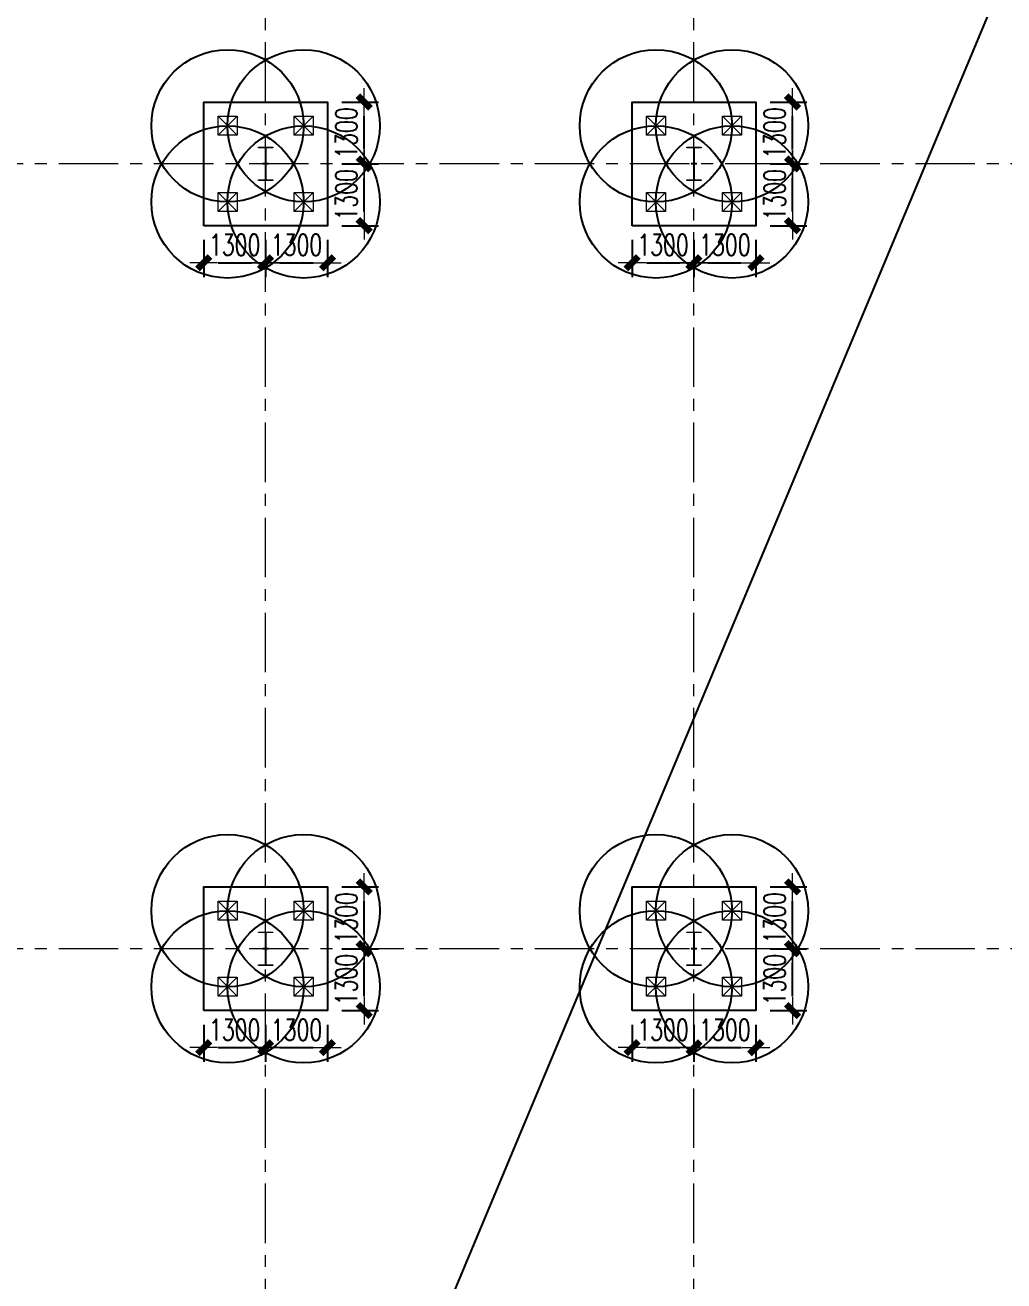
# Model space of a CAD drawing. Extents: x -1201378 to 2367219, y -619313 to 244905.
# Drawn here: x -178811 to -158247, y -21581 to 4818 of the extents above; entities that cross this region are included whole.
import ezdxf

# ---------------------------------------------------------------- set-up
doc = ezdxf.new("R2010")
doc.units = 0
doc.header["$LTSCALE"] = 1000
doc.linetypes.add('CENTER', pattern=[2, 1.25, -0.25, 0.25, -0.25])
doc.layers.get('0').update_dxf_attribs({"linetype": 'CONTINUOUS'})
doc.layers.get('Defpoints').update_dxf_attribs({"linetype": 'CONTINUOUS'})
for name, color, linetype, lineweight in [('S-axis', 111, 'CONTINUOUS', 0), ('S-col', 2, 'CONTINUOUS', 0), ('S-dim', 81, 'CONTINUOUS', 0), ('S-dote', 5, 'CENTER', 0), ('S-zhuang', 1, 'CONTINUOUS', 0)]:
    doc.layers.add(name, color=color, linetype=linetype, lineweight=lineweight)
doc.layers.add('S-DOTE1', color=140, linetype='CENTER')
doc.layers.add('S-HATCH1-W', color=252, linetype='CONTINUOUS')
doc.styles.add('SS1', font='tj-romans1.shx', dxfattribs={"width": 0.7, "bigfont": 'tj-hztxt1.shx'})
doc.dimstyles.new('S-150-ARCHI', dxfattribs={"dimscale": 150, "dimtxt": 3, "dimasz": 2, "dimexe": 2, "dimexo": 2, "dimgap": 1, "dimtad": 1, "dimdec": 0, "dimzin": 0, "dimdsep": 46, "dimtxsty": 'SS1', "dimblk1": 'TT', "dimblk2": 'TT', "dimsah": 1, "dimcen": 1, "dimclrd": 256, "dimclre": 256, "dimclrt": 256, "dimadec": 0, "dimazin": 0, "dimtfac": 1, "dimtdec": 0, "dimtix": 1, "dimtmove": 2, "dimatfit": 0, "dimldrblk": 'TT', "dimfxl": 2, "dimtolj": 1, "dimtzin": 0, "dimarcsym": 0})

# ---------------------------------------------------------------- blocks, each defined once
blk = doc.blocks.new('2#轴网')
at = {"layer": 'S-dote'}
for p, q in [((-173758.5, -270787), (-173758.5, -175298.2)), ((-164758.5, -270787), (-164758.5, -175298.2)), ((-74854.3, -198098.2), (-251154.3, -198098.2)), ((-74854.3, -214598.2), (-251154.3, -214598.2))]:
    blk.add_line(p, q, dxfattribs=at)
blk = doc.blocks.new('nt66')
at = {"layer": 'S-col'}
blk.add_lwpolyline([(-195790, 766820), (-195490, 766820), (-195490, 766808), (-195636, 766808), (-195636, 766132), (-195490, 766132), (-195490, 766120), (-195790, 766120), (-195790, 766132), (-195644, 766132), (-195644, 766808), (-195790, 766808)], close=True, dxfattribs=at)
blk = doc.blocks.new('33333')
for p in [(-23214, -60400), (-14214, -60400), (-23214, -76900), (-14214, -76900)]:
    blk.add_blockref('nt66', p)
blk = doc.blocks.new('S-ZHUANG-400')
at = {"layer": 'S-zhuang'}
for p, q in [((200, -200), (-200, 200)), ((-200, -200), (200, 200))]:
    blk.add_line(p, q, dxfattribs=at)
blk.add_lwpolyline([(-200, 200), (200, 200), (200, -200), (-200, -200)], close=True, dxfattribs=at)
blk = doc.blocks.new('CT4')
at = {"layer": 'Defpoints'}
for centre in [(-100831, -168442), (-99231, -168442), (-100831, -170042), (-99231, -170042)]:
    blk.add_circle(centre, 1600, dxfattribs=at)
at = {"layer": 'S-DOTE1', "ltscale": 0.25}
for p, q in [((-100031, -169182), (-100031, -169302)), ((-99971, -169242), (-100091, -169242))]:
    blk.add_line(p, q, dxfattribs=at)
at = {"layer": 'S-HATCH1-W'}
blk.add_lwpolyline([(-101331, -170542), (-101331, -167942), (-98731, -167942), (-98731, -170542)], close=True, dxfattribs=at)
at = {"layer": 'S-zhuang', "rotation": 90.00000000000001}
for p in [(-100831, -168442), (-99231, -168442), (-100831, -170042), (-99231, -170042)]:
    blk.add_blockref('S-ZHUANG-400', p, dxfattribs=at)
blk = doc.blocks.new('TT')
blk.add_line((-0.969, 0), (0.969, 0))
at = {"const_width": 0.45}
blk.add_lwpolyline([(-0.442, -0.442), (0.442, 0.442)], dxfattribs=at)
blk = doc.blocks.new('*D2349')
at = {"layer": 'Defpoints', "color": 0, "transparency": 16777216}
for p in [(-175058, -15898), (-173758, -15898), (-173758, -16677)]:
    blk.add_point(p, dxfattribs=at)
at = {"layer": 'S-dim', "lineweight": -2, "transparency": 16777216}
for p, q in [((-175058, -16198), (-175058, -16977)), ((-173758, -16198), (-173758, -16977)), ((-174758, -16677), (-174058, -16677))]:
    blk.add_line(p, q, dxfattribs=at)
at = {"layer": 'S-dim', "lineweight": -2, "transparency": 16777216, "xscale": 300, "yscale": 300, "zscale": 300, "rotation": 180}
blk.add_blockref('TT', (-175058, -16677), dxfattribs=at)
at = {"layer": 'S-dim', "lineweight": -2, "transparency": 16777216, "xscale": 300, "yscale": 300, "zscale": 300}
blk.add_blockref('TT', (-173758, -16677), dxfattribs=at)
at = {"layer": 'S-dim', "transparency": 16777216, "insert": (-174408, -16302), "char_height": 450, "attachment_point": 5, "style": 'SS1'}
blk.add_mtext('\\A1;1300', dxfattribs=at)
blk = doc.blocks.new('*D2350')
at = {"layer": 'Defpoints', "color": 0, "transparency": 16777216}
for p in [(-173758, -15898), (-172458, -15898), (-172458, -16677)]:
    blk.add_point(p, dxfattribs=at)
at = {"layer": 'S-dim', "lineweight": -2, "transparency": 16777216}
for p, q in [((-173758, -16198), (-173758, -16977)), ((-172458, -16198), (-172458, -16977)), ((-173458, -16677), (-172758, -16677))]:
    blk.add_line(p, q, dxfattribs=at)
at = {"layer": 'S-dim', "lineweight": -2, "transparency": 16777216, "xscale": 300, "yscale": 300, "zscale": 300, "rotation": 180}
blk.add_blockref('TT', (-173758, -16677), dxfattribs=at)
at = {"layer": 'S-dim', "lineweight": -2, "transparency": 16777216, "xscale": 300, "yscale": 300, "zscale": 300}
blk.add_blockref('TT', (-172458, -16677), dxfattribs=at)
at = {"layer": 'S-dim', "transparency": 16777216, "insert": (-173108, -16302), "char_height": 450, "attachment_point": 5, "style": 'SS1'}
blk.add_mtext('\\A1;1300', dxfattribs=at)
blk = doc.blocks.new('*D2351')
at = {"layer": 'Defpoints', "color": 0, "transparency": 16777216}
for p in [(-172458, -14598), (-171687, -14598), (-172458, -15898)]:
    blk.add_point(p, dxfattribs=at)
at = {"layer": 'S-dim', "lineweight": -2, "transparency": 16777216}
for p, q in [((-172158, -14598), (-171387, -14598)), ((-171687, -15598), (-171687, -14898)), ((-172158, -15898), (-171387, -15898))]:
    blk.add_line(p, q, dxfattribs=at)
at = {"layer": 'S-dim', "lineweight": -2, "transparency": 16777216, "xscale": 300, "yscale": 300, "zscale": 300}
for p, rotation in [((-171687, -14598), 90), ((-171687, -15898), 270)]:
    blk.add_blockref('TT', p, dxfattribs=dict(at, rotation=rotation))
at = {"layer": 'S-dim', "transparency": 16777216, "insert": (-172062, -15248), "char_height": 450, "attachment_point": 5, "rotation": 90, "style": 'SS1'}
blk.add_mtext('\\A1;1300', dxfattribs=at)
blk = doc.blocks.new('*D2352')
at = {"layer": 'Defpoints', "color": 0, "transparency": 16777216}
for p in [(-172458, -13298), (-171687, -13298), (-172458, -14598)]:
    blk.add_point(p, dxfattribs=at)
at = {"layer": 'S-dim', "lineweight": -2, "transparency": 16777216}
for p, q in [((-172158, -13298), (-171387, -13298)), ((-171687, -14298), (-171687, -13598)), ((-172158, -14598), (-171387, -14598))]:
    blk.add_line(p, q, dxfattribs=at)
at = {"layer": 'S-dim', "lineweight": -2, "transparency": 16777216, "xscale": 300, "yscale": 300, "zscale": 300}
for p, rotation in [((-171687, -13298), 90), ((-171687, -14598), 270)]:
    blk.add_blockref('TT', p, dxfattribs=dict(at, rotation=rotation))
at = {"layer": 'S-dim', "transparency": 16777216, "insert": (-172062, -13948), "char_height": 450, "attachment_point": 5, "rotation": 90, "style": 'SS1'}
blk.add_mtext('\\A1;1300', dxfattribs=at)
blk = doc.blocks.new('*D2341')
at = {"layer": 'Defpoints', "color": 0, "transparency": 16777216}
for p in [(-166058, -15898), (-164758, -15898), (-164758, -16677)]:
    blk.add_point(p, dxfattribs=at)
at = {"layer": 'S-dim', "lineweight": -2, "transparency": 16777216}
for p, q in [((-166058, -16198), (-166058, -16977)), ((-164758, -16198), (-164758, -16977)), ((-165758, -16677), (-165058, -16677))]:
    blk.add_line(p, q, dxfattribs=at)
at = {"layer": 'S-dim', "lineweight": -2, "transparency": 16777216, "xscale": 300, "yscale": 300, "zscale": 300, "rotation": 180}
blk.add_blockref('TT', (-166058, -16677), dxfattribs=at)
at = {"layer": 'S-dim', "lineweight": -2, "transparency": 16777216, "xscale": 300, "yscale": 300, "zscale": 300}
blk.add_blockref('TT', (-164758, -16677), dxfattribs=at)
at = {"layer": 'S-dim', "transparency": 16777216, "insert": (-165408, -16302), "char_height": 450, "attachment_point": 5, "style": 'SS1'}
blk.add_mtext('\\A1;1300', dxfattribs=at)
blk = doc.blocks.new('*D2342')
at = {"layer": 'Defpoints', "color": 0, "transparency": 16777216}
for p in [(-164758, -15898), (-163458, -15898), (-163458, -16677)]:
    blk.add_point(p, dxfattribs=at)
at = {"layer": 'S-dim', "lineweight": -2, "transparency": 16777216}
for p, q in [((-164758, -16198), (-164758, -16977)), ((-163458, -16198), (-163458, -16977)), ((-164458, -16677), (-163758, -16677))]:
    blk.add_line(p, q, dxfattribs=at)
at = {"layer": 'S-dim', "lineweight": -2, "transparency": 16777216, "xscale": 300, "yscale": 300, "zscale": 300, "rotation": 180}
blk.add_blockref('TT', (-164758, -16677), dxfattribs=at)
at = {"layer": 'S-dim', "lineweight": -2, "transparency": 16777216, "xscale": 300, "yscale": 300, "zscale": 300}
blk.add_blockref('TT', (-163458, -16677), dxfattribs=at)
at = {"layer": 'S-dim', "transparency": 16777216, "insert": (-164108, -16302), "char_height": 450, "attachment_point": 5, "style": 'SS1'}
blk.add_mtext('\\A1;1300', dxfattribs=at)
blk = doc.blocks.new('*D2343')
at = {"layer": 'Defpoints', "color": 0, "transparency": 16777216}
for p in [(-163458, -14598), (-162687, -14598), (-163458, -15898)]:
    blk.add_point(p, dxfattribs=at)
at = {"layer": 'S-dim', "lineweight": -2, "transparency": 16777216}
for p, q in [((-163158, -14598), (-162387, -14598)), ((-162687, -15598), (-162687, -14898)), ((-163158, -15898), (-162387, -15898))]:
    blk.add_line(p, q, dxfattribs=at)
at = {"layer": 'S-dim', "lineweight": -2, "transparency": 16777216, "xscale": 300, "yscale": 300, "zscale": 300}
for p, rotation in [((-162687, -14598), 90), ((-162687, -15898), 270)]:
    blk.add_blockref('TT', p, dxfattribs=dict(at, rotation=rotation))
at = {"layer": 'S-dim', "transparency": 16777216, "insert": (-163062, -15248), "char_height": 450, "attachment_point": 5, "rotation": 90, "style": 'SS1'}
blk.add_mtext('\\A1;1300', dxfattribs=at)
blk = doc.blocks.new('*D2344')
at = {"layer": 'Defpoints', "color": 0, "transparency": 16777216}
for p in [(-163458, -13298), (-162687, -13298), (-163458, -14598)]:
    blk.add_point(p, dxfattribs=at)
at = {"layer": 'S-dim', "lineweight": -2, "transparency": 16777216}
for p, q in [((-163158, -13298), (-162387, -13298)), ((-162687, -14298), (-162687, -13598)), ((-163158, -14598), (-162387, -14598))]:
    blk.add_line(p, q, dxfattribs=at)
at = {"layer": 'S-dim', "lineweight": -2, "transparency": 16777216, "xscale": 300, "yscale": 300, "zscale": 300}
for p, rotation in [((-162687, -13298), 90), ((-162687, -14598), 270)]:
    blk.add_blockref('TT', p, dxfattribs=dict(at, rotation=rotation))
at = {"layer": 'S-dim', "transparency": 16777216, "insert": (-163062, -13948), "char_height": 450, "attachment_point": 5, "rotation": 90, "style": 'SS1'}
blk.add_mtext('\\A1;1300', dxfattribs=at)
blk = doc.blocks.new('*D2413')
at = {"layer": 'Defpoints', "color": 0, "transparency": 16777216}
for p in [(-175058, 602), (-173758, 602), (-173758, -177)]:
    blk.add_point(p, dxfattribs=at)
at = {"layer": 'S-dim', "lineweight": -2, "transparency": 16777216}
for p, q in [((-175058, 302), (-175058, -477)), ((-173758, 302), (-173758, -477)), ((-174758, -177), (-174058, -177))]:
    blk.add_line(p, q, dxfattribs=at)
at = {"layer": 'S-dim', "lineweight": -2, "transparency": 16777216, "xscale": 300, "yscale": 300, "zscale": 300, "rotation": 180}
blk.add_blockref('TT', (-175058, -177), dxfattribs=at)
at = {"layer": 'S-dim', "lineweight": -2, "transparency": 16777216, "xscale": 300, "yscale": 300, "zscale": 300}
blk.add_blockref('TT', (-173758, -177), dxfattribs=at)
at = {"layer": 'S-dim', "transparency": 16777216, "insert": (-174408, 198), "char_height": 450, "attachment_point": 5, "style": 'SS1'}
blk.add_mtext('\\A1;1300', dxfattribs=at)
blk = doc.blocks.new('*D2414')
at = {"layer": 'Defpoints', "color": 0, "transparency": 16777216}
for p in [(-173758, 602), (-172458, 602), (-172458, -177)]:
    blk.add_point(p, dxfattribs=at)
at = {"layer": 'S-dim', "lineweight": -2, "transparency": 16777216}
for p, q in [((-173758, 302), (-173758, -477)), ((-172458, 302), (-172458, -477)), ((-173458, -177), (-172758, -177))]:
    blk.add_line(p, q, dxfattribs=at)
at = {"layer": 'S-dim', "lineweight": -2, "transparency": 16777216, "xscale": 300, "yscale": 300, "zscale": 300, "rotation": 180}
blk.add_blockref('TT', (-173758, -177), dxfattribs=at)
at = {"layer": 'S-dim', "lineweight": -2, "transparency": 16777216, "xscale": 300, "yscale": 300, "zscale": 300}
blk.add_blockref('TT', (-172458, -177), dxfattribs=at)
at = {"layer": 'S-dim', "transparency": 16777216, "insert": (-173108, 198), "char_height": 450, "attachment_point": 5, "style": 'SS1'}
blk.add_mtext('\\A1;1300', dxfattribs=at)
blk = doc.blocks.new('*D2415')
at = {"layer": 'Defpoints', "color": 0, "transparency": 16777216}
for p in [(-172458, 1902), (-171687, 1902), (-172458, 602)]:
    blk.add_point(p, dxfattribs=at)
at = {"layer": 'S-dim', "lineweight": -2, "transparency": 16777216}
for p, q in [((-172158, 1902), (-171387, 1902)), ((-171687, 902), (-171687, 1602)), ((-172158, 602), (-171387, 602))]:
    blk.add_line(p, q, dxfattribs=at)
at = {"layer": 'S-dim', "lineweight": -2, "transparency": 16777216, "xscale": 300, "yscale": 300, "zscale": 300}
for p, rotation in [((-171687, 1902), 90), ((-171687, 602), 270)]:
    blk.add_blockref('TT', p, dxfattribs=dict(at, rotation=rotation))
at = {"layer": 'S-dim', "transparency": 16777216, "insert": (-172062, 1252), "char_height": 450, "attachment_point": 5, "rotation": 90, "style": 'SS1'}
blk.add_mtext('\\A1;1300', dxfattribs=at)
blk = doc.blocks.new('*D2416')
at = {"layer": 'Defpoints', "color": 0, "transparency": 16777216}
for p in [(-172458, 3202), (-171687, 3202), (-172458, 1902)]:
    blk.add_point(p, dxfattribs=at)
at = {"layer": 'S-dim', "lineweight": -2, "transparency": 16777216}
for p, q in [((-172158, 3202), (-171387, 3202)), ((-171687, 2202), (-171687, 2902)), ((-172158, 1902), (-171387, 1902))]:
    blk.add_line(p, q, dxfattribs=at)
at = {"layer": 'S-dim', "lineweight": -2, "transparency": 16777216, "xscale": 300, "yscale": 300, "zscale": 300}
for p, rotation in [((-171687, 3202), 90), ((-171687, 1902), 270)]:
    blk.add_blockref('TT', p, dxfattribs=dict(at, rotation=rotation))
at = {"layer": 'S-dim', "transparency": 16777216, "insert": (-172062, 2552), "char_height": 450, "attachment_point": 5, "rotation": 90, "style": 'SS1'}
blk.add_mtext('\\A1;1300', dxfattribs=at)
blk = doc.blocks.new('*D2405')
at = {"layer": 'Defpoints', "color": 0, "transparency": 16777216}
for p in [(-166058, 602), (-164758, 602), (-164758, -177)]:
    blk.add_point(p, dxfattribs=at)
at = {"layer": 'S-dim', "lineweight": -2, "transparency": 16777216}
for p, q in [((-166058, 302), (-166058, -477)), ((-164758, 302), (-164758, -477)), ((-165758, -177), (-165058, -177))]:
    blk.add_line(p, q, dxfattribs=at)
at = {"layer": 'S-dim', "lineweight": -2, "transparency": 16777216, "xscale": 300, "yscale": 300, "zscale": 300, "rotation": 180}
blk.add_blockref('TT', (-166058, -177), dxfattribs=at)
at = {"layer": 'S-dim', "lineweight": -2, "transparency": 16777216, "xscale": 300, "yscale": 300, "zscale": 300}
blk.add_blockref('TT', (-164758, -177), dxfattribs=at)
at = {"layer": 'S-dim', "transparency": 16777216, "insert": (-165408, 198), "char_height": 450, "attachment_point": 5, "style": 'SS1'}
blk.add_mtext('\\A1;1300', dxfattribs=at)
blk = doc.blocks.new('*D2406')
at = {"layer": 'Defpoints', "color": 0, "transparency": 16777216}
for p in [(-164758, 602), (-163458, 602), (-163458, -177)]:
    blk.add_point(p, dxfattribs=at)
at = {"layer": 'S-dim', "lineweight": -2, "transparency": 16777216}
for p, q in [((-164758, 302), (-164758, -477)), ((-163458, 302), (-163458, -477)), ((-164458, -177), (-163758, -177))]:
    blk.add_line(p, q, dxfattribs=at)
at = {"layer": 'S-dim', "lineweight": -2, "transparency": 16777216, "xscale": 300, "yscale": 300, "zscale": 300, "rotation": 180}
blk.add_blockref('TT', (-164758, -177), dxfattribs=at)
at = {"layer": 'S-dim', "lineweight": -2, "transparency": 16777216, "xscale": 300, "yscale": 300, "zscale": 300}
blk.add_blockref('TT', (-163458, -177), dxfattribs=at)
at = {"layer": 'S-dim', "transparency": 16777216, "insert": (-164108, 198), "char_height": 450, "attachment_point": 5, "style": 'SS1'}
blk.add_mtext('\\A1;1300', dxfattribs=at)
blk = doc.blocks.new('*D2407')
at = {"layer": 'Defpoints', "color": 0, "transparency": 16777216}
for p in [(-163458, 1902), (-162687, 1902), (-163458, 602)]:
    blk.add_point(p, dxfattribs=at)
at = {"layer": 'S-dim', "lineweight": -2, "transparency": 16777216}
for p, q in [((-163158, 1902), (-162387, 1902)), ((-162687, 902), (-162687, 1602)), ((-163158, 602), (-162387, 602))]:
    blk.add_line(p, q, dxfattribs=at)
at = {"layer": 'S-dim', "lineweight": -2, "transparency": 16777216, "xscale": 300, "yscale": 300, "zscale": 300}
for p, rotation in [((-162687, 1902), 90), ((-162687, 602), 270)]:
    blk.add_blockref('TT', p, dxfattribs=dict(at, rotation=rotation))
at = {"layer": 'S-dim', "transparency": 16777216, "insert": (-163062, 1252), "char_height": 450, "attachment_point": 5, "rotation": 90, "style": 'SS1'}
blk.add_mtext('\\A1;1300', dxfattribs=at)
blk = doc.blocks.new('*D2408')
at = {"layer": 'Defpoints', "color": 0, "transparency": 16777216}
for p in [(-163458, 3202), (-162687, 3202), (-163458, 1902)]:
    blk.add_point(p, dxfattribs=at)
at = {"layer": 'S-dim', "lineweight": -2, "transparency": 16777216}
for p, q in [((-163158, 3202), (-162387, 3202)), ((-162687, 2202), (-162687, 2902)), ((-163158, 1902), (-162387, 1902))]:
    blk.add_line(p, q, dxfattribs=at)
at = {"layer": 'S-dim', "lineweight": -2, "transparency": 16777216, "xscale": 300, "yscale": 300, "zscale": 300}
for p, rotation in [((-162687, 3202), 90), ((-162687, 1902), 270)]:
    blk.add_blockref('TT', p, dxfattribs=dict(at, rotation=rotation))
at = {"layer": 'S-dim', "transparency": 16777216, "insert": (-163062, 2552), "char_height": 450, "attachment_point": 5, "rotation": 90, "style": 'SS1'}
blk.add_mtext('\\A1;1300', dxfattribs=at)

msp = doc.modelspace()

# ---------------------------------------------------------------- linework, layer by layer
at = {"layer": 'Defpoints', "color": 1}
msp.add_line((-153008.5, 18363.8), (-214519.2, -128743.1), dxfattribs=at)

# ---------------------------------------------------------------- block references
at = {"layer": 'S-axis'}
msp.add_blockref('2#轴网', (0, 200000), dxfattribs=at)
at = {"layer": 'S-col'}
msp.add_blockref('33333', (45095.7, -704168.2), dxfattribs=at)
at = {"layer": 'S-zhuang'}
for p in [(-73727.3, 171143.8), (-64727.3, 171143.8), (-73727.3, 154643.8), (-64727.3, 154643.8)]:
    msp.add_blockref('CT4', p, dxfattribs=at)

# ---------------------------------------------------------------- dimensions: what is measured, and where the dimension line sits
at = {"layer": 'S-dim'}
for base, p1, p2, picture, middle in [((-171686.9, 3201.8), (-172458.5, 1901.8), (-172458.5, 3201.8), '*D2416', (-172061.9, 2551.8)), ((-162686.9, 3201.8), (-163458.5, 1901.8), (-163458.5, 3201.8), '*D2408', (-163061.9, 2551.8)), ((-171686.9, 1901.8), (-172458.5, 601.8), (-172458.5, 1901.8), '*D2415', (-172061.9, 1251.8)), ((-162686.9, 1901.8), (-163458.5, 601.8), (-163458.5, 1901.8), '*D2407', (-163061.9, 1251.8)), ((-171686.9, -13298.2), (-172458.5, -14598.2), (-172458.5, -13298.2), '*D2352', (-172061.9, -13948.2)), ((-162686.9, -13298.2), (-163458.5, -14598.2), (-163458.5, -13298.2), '*D2344', (-163061.9, -13948.2)), ((-171686.9, -14598.2), (-172458.5, -15898.2), (-172458.5, -14598.2), '*D2351', (-172061.9, -15248.2)), ((-162686.9, -14598.2), (-163458.5, -15898.2), (-163458.5, -14598.2), '*D2343', (-163061.9, -15248.2))]:
    dim = msp.add_linear_dim(base=base, p1=p1, p2=p2, angle=90, dimstyle='S-150-ARCHI', dxfattribs=at)
    dim.commit()
    dim.dimension.update_dxf_attribs({"geometry": picture, "text_midpoint": middle})
for base, p1, p2, picture, middle in [((-173758.5, -176.8), (-175058.5, 601.8), (-173758.5, 601.8), '*D2413', (-174408.5, 198.2)), ((-172458.5, -176.8), (-173758.5, 601.8), (-172458.5, 601.8), '*D2414', (-173108.5, 198.2)), ((-164758.5, -176.8), (-166058.5, 601.8), (-164758.5, 601.8), '*D2405', (-165408.5, 198.2)), ((-163458.5, -176.8), (-164758.5, 601.8), (-163458.5, 601.8), '*D2406', (-164108.5, 198.2)), ((-173758.5, -16676.8), (-175058.5, -15898.2), (-173758.5, -15898.2), '*D2349', (-174408.5, -16301.8)), ((-172458.5, -16676.8), (-173758.5, -15898.2), (-172458.5, -15898.2), '*D2350', (-173108.5, -16301.8)), ((-164758.5, -16676.8), (-166058.5, -15898.2), (-164758.5, -15898.2), '*D2341', (-165408.5, -16301.8)), ((-163458.5, -16676.8), (-164758.5, -15898.2), (-163458.5, -15898.2), '*D2342', (-164108.5, -16301.8))]:
    dim = msp.add_linear_dim(base=base, p1=p1, p2=p2, dimstyle='S-150-ARCHI', dxfattribs=at)
    dim.commit()
    dim.dimension.update_dxf_attribs({"geometry": picture, "text_midpoint": middle})

doc.saveas('drawing.dxf')
